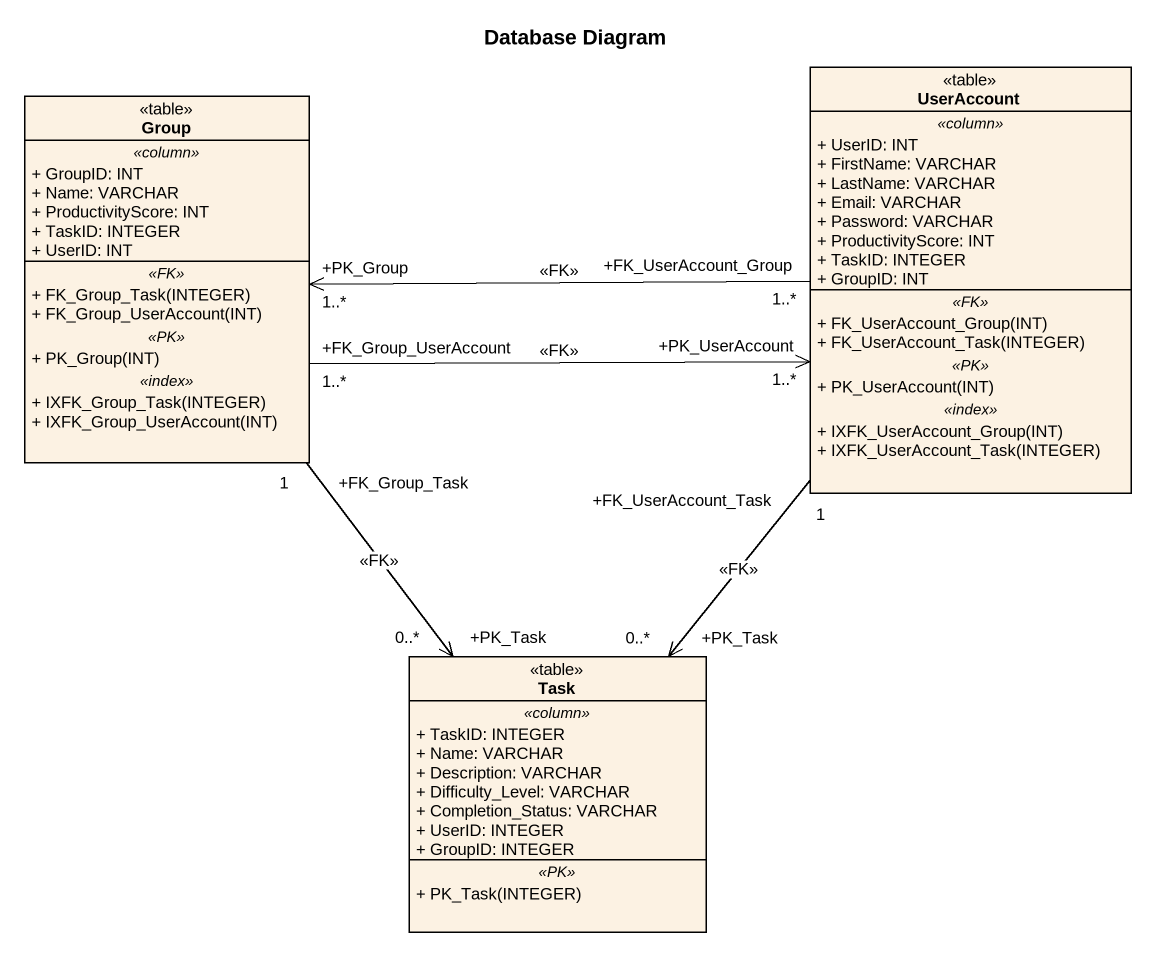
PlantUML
@startuml
title Database Diagram
hide circle
hide empty members
skinparam classAttributeIconSize 0
class UserAccount <<table>> {
  .. <<column>> ..
  + UserID: INT
  + FirstName: VARCHAR
  + LastName: VARCHAR
  + Email: VARCHAR
  + Password: VARCHAR
  + ProductivityScore: INT
  + TaskID: INTEGER
  + GroupID: INT
  .. <<FK>> ..
  + FK_UserAccount_Group(INT)
  + FK_UserAccount_Task(INTEGER)
  .. <<PK>> ..
  + PK_UserAccount(INT)
  .. <<index>> ..
  + IXFK_UserAccount_Group(INT)
  + IXFK_UserAccount_Task(INTEGER)
}
class "Group" as Group_ <<table>> {
  .. <<column>> ..
  + GroupID: INT
  + Name: VARCHAR
  + ProductivityScore: INT
  + TaskID: INTEGER
  + UserID: INT
  .. <<FK>> ..
  + FK_Group_Task(INTEGER)
  + FK_Group_UserAccount(INT)
  .. <<PK>> ..
  + PK_Group(INT)
  .. <<index>> ..
  + IXFK_Group_Task(INTEGER)
  + IXFK_Group_UserAccount(INT)
}
class Task <<table>> {
  .. <<column>> ..
  + TaskID: INTEGER
  + Name: VARCHAR
  + Description: VARCHAR
  + Difficulty_Level: VARCHAR
  + Completion_Status: VARCHAR
  + UserID: INTEGER
  + GroupID: INTEGER
  .. <<PK>> ..
  + PK_Task(INTEGER)
}
UserAccount "+FK_UserAccount_Group\n1..*" -left-> "+PK_Group\n1..*" Group_ : <<FK>>
UserAccount "+FK_UserAccount_Task\n1" --> "+PK_Task\n0..*" Task : <<FK>>
Group_ "+FK_Group_UserAccount\n1..*" -right-> "+PK_UserAccount\n1..*" UserAccount : <<FK>>
Group_ "+FK_Group_Task\n1" --> "+PK_Task\n0..*" Task : <<FK>>
@enduml
